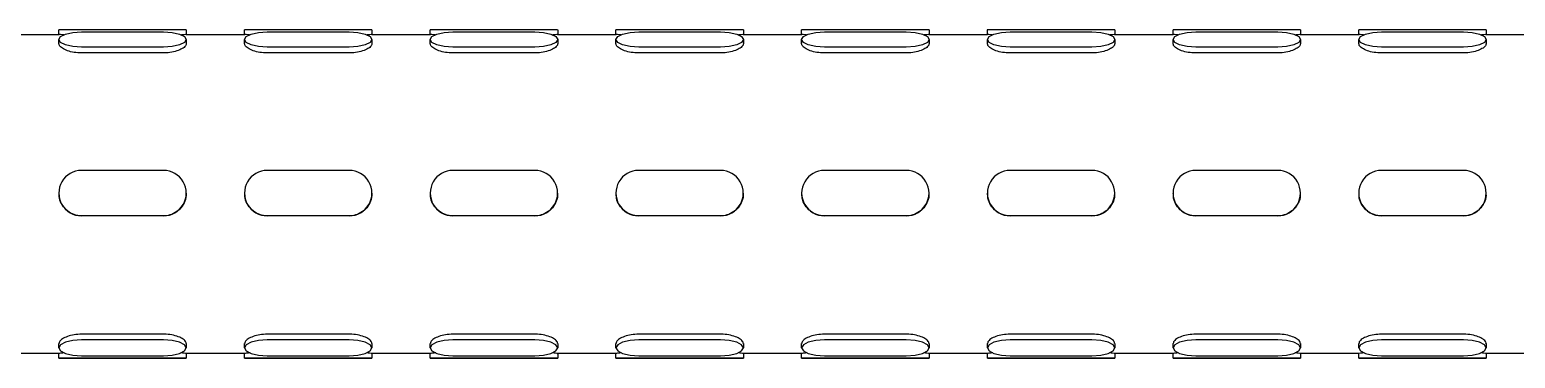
# Model space of a CAD drawing. Extents: x 0 to 951, y -2 to 427.
# Drawn here: x 147.75 to 168.15, y 245.29 to 249.79 of the extents above; entities that cross this region are included whole.
import ezdxf

# ---------------------------------------------------------------- set-up
doc = ezdxf.new("R2010")
doc.units = 0
doc.header["$LTSCALE"] = 23.1
doc.header["$MEASUREMENT"] = 0
doc.layers.get('0').update_dxf_attribs({"linetype": 'CONTINUOUS'})

msp = doc.modelspace()

# ---------------------------------------------------------------- linework, layer by layer
at = {"color": 7, "linetype": 'Continuous', "lineweight": 25}
for p, q in [((147.347, 249.73), (148.154, 249.73)), ((148.15, 249.729), (148.15, 249.793)), ((149.587, 249.794), (148.462, 249.794)), ((148.462, 249.766), (149.587, 249.766)), ((149.897, 249.73), (150.704, 249.73)), ((149.9, 249.793), (149.9, 249.729)), ((150.7, 249.729), (150.7, 249.793)), ((152.137, 249.794), (151.012, 249.794)), ((151.012, 249.766), (152.137, 249.766)), ((152.447, 249.73), (153.254, 249.73)), ((152.45, 249.793), (152.45, 249.729)), ((153.25, 249.729), (153.25, 249.793)), ((154.687, 249.794), (153.562, 249.794)), ((153.562, 249.766), (154.687, 249.766)), ((154.997, 249.73), (155.804, 249.73)), ((155, 249.793), (155, 249.729)), ((155.8, 249.729), (155.8, 249.793)), ((157.237, 249.794), (156.112, 249.794)), ((156.112, 249.766), (157.237, 249.766)), ((157.547, 249.73), (158.354, 249.73)), ((157.55, 249.793), (157.55, 249.729)), ((158.35, 249.729), (158.35, 249.793)), ((159.787, 249.794), (158.662, 249.794)), ((158.662, 249.766), (159.787, 249.766)), ((160.097, 249.73), (160.904, 249.73)), ((160.1, 249.793), (160.1, 249.729)), ((160.9, 249.729), (160.9, 249.793)), ((162.337, 249.794), (161.212, 249.794)), ((161.212, 249.766), (162.337, 249.766)), ((162.647, 249.73), (163.454, 249.73)), ((162.65, 249.793), (162.65, 249.729)), ((163.45, 249.729), (163.45, 249.793)), ((164.887, 249.794), (163.762, 249.794)), ((163.762, 249.766), (164.887, 249.766)), ((165.197, 249.73), (166.004, 249.73)), ((165.2, 249.793), (165.2, 249.729)), ((166, 249.729), (166, 249.793)), ((167.437, 249.794), (166.312, 249.794)), ((166.312, 249.766), (167.437, 249.766)), ((167.747, 249.73), (168.554, 249.73)), ((167.75, 249.793), (167.75, 249.729)), ((148.15, 249.602), (148.15, 249.661)), ((149.587, 249.556), (148.462, 249.556)), ((149.9, 249.661), (149.9, 249.602)), ((150.7, 249.602), (150.7, 249.661)), ((152.137, 249.556), (151.012, 249.556)), ((152.45, 249.661), (152.45, 249.602)), ((153.25, 249.602), (153.25, 249.661)), ((154.687, 249.556), (153.562, 249.556)), ((155, 249.661), (155, 249.602)), ((155.8, 249.602), (155.8, 249.661)), ((157.237, 249.556), (156.112, 249.556)), ((157.55, 249.661), (157.55, 249.602)), ((158.35, 249.602), (158.35, 249.661)), ((159.787, 249.556), (158.662, 249.556)), ((160.1, 249.661), (160.1, 249.602)), ((160.9, 249.602), (160.9, 249.661)), ((162.337, 249.556), (161.212, 249.556)), ((162.65, 249.661), (162.65, 249.602)), ((163.45, 249.602), (163.45, 249.661)), ((164.887, 249.556), (163.762, 249.556)), ((165.2, 249.661), (165.2, 249.602)), ((166, 249.602), (166, 249.661)), ((167.437, 249.556), (166.312, 249.556)), ((167.75, 249.661), (167.75, 249.602)), ((149.587, 249.476), (148.462, 249.476)), ((152.137, 249.476), (151.012, 249.476)), ((154.687, 249.476), (153.562, 249.476)), ((157.237, 249.476), (156.112, 249.476)), ((159.787, 249.476), (158.662, 249.476)), ((162.337, 249.476), (161.212, 249.476)), ((164.887, 249.476), (163.762, 249.476)), ((167.437, 249.476), (166.312, 249.476)), ((148.462, 247.868), (149.587, 247.868)), ((151.012, 247.868), (152.137, 247.868)), ((153.562, 247.868), (154.687, 247.868)), ((156.112, 247.868), (157.237, 247.868)), ((158.662, 247.868), (159.787, 247.868)), ((161.212, 247.868), (162.337, 247.868)), ((163.762, 247.868), (164.887, 247.868)), ((166.312, 247.868), (167.437, 247.868)), ((148.15, 247.555), (148.15, 247.555)), ((149.9, 247.555), (149.9, 247.555)), ((150.7, 247.555), (150.7, 247.555)), ((152.45, 247.555), (152.45, 247.555)), ((153.25, 247.555), (153.25, 247.555)), ((155, 247.555), (155, 247.555)), ((155.8, 247.555), (155.8, 247.555)), ((157.55, 247.555), (157.55, 247.555)), ((158.35, 247.555), (158.35, 247.555)), ((160.1, 247.555), (160.1, 247.555)), ((160.9, 247.555), (160.9, 247.555)), ((162.65, 247.555), (162.65, 247.555)), ((163.45, 247.555), (163.45, 247.555)), ((165.2, 247.555), (165.2, 247.555)), ((166, 247.555), (166, 247.555)), ((167.75, 247.555), (167.75, 247.555)), ((149.587, 247.243), (148.462, 247.243)), ((149.587, 247.242), (148.462, 247.242)), ((152.137, 247.243), (151.012, 247.243)), ((152.137, 247.242), (151.012, 247.242)), ((154.687, 247.243), (153.562, 247.243)), ((154.687, 247.242), (153.562, 247.242)), ((157.237, 247.243), (156.112, 247.243)), ((157.237, 247.242), (156.112, 247.242)), ((159.787, 247.243), (158.662, 247.243)), ((159.787, 247.242), (158.662, 247.242)), ((162.337, 247.243), (161.212, 247.243)), ((162.337, 247.242), (161.212, 247.242)), ((164.887, 247.243), (163.762, 247.243)), ((164.887, 247.242), (163.762, 247.242)), ((167.437, 247.243), (166.312, 247.243)), ((167.437, 247.242), (166.312, 247.242)), ((149.587, 245.621), (148.462, 245.621)), ((152.137, 245.621), (151.012, 245.621)), ((154.687, 245.621), (153.562, 245.621)), ((157.237, 245.621), (156.112, 245.621)), ((159.787, 245.621), (158.662, 245.621)), ((162.337, 245.621), (161.212, 245.621)), ((164.887, 245.621), (163.762, 245.621)), ((167.437, 245.621), (166.312, 245.621)), ((148.15, 245.433), (148.15, 245.492)), ((149.587, 245.541), (148.462, 245.541)), ((149.9, 245.492), (149.9, 245.433)), ((150.7, 245.433), (150.7, 245.492)), ((152.137, 245.541), (151.012, 245.541)), ((152.45, 245.492), (152.45, 245.433)), ((153.25, 245.433), (153.25, 245.492)), ((154.687, 245.541), (153.562, 245.541)), ((155, 245.492), (155, 245.433)), ((155.8, 245.433), (155.8, 245.492)), ((157.237, 245.541), (156.112, 245.541)), ((157.55, 245.492), (157.55, 245.433)), ((158.35, 245.433), (158.35, 245.492)), ((159.787, 245.541), (158.662, 245.541)), ((160.1, 245.492), (160.1, 245.433)), ((160.9, 245.433), (160.9, 245.492)), ((162.337, 245.541), (161.212, 245.541)), ((162.65, 245.492), (162.65, 245.433)), ((163.45, 245.433), (163.45, 245.492)), ((164.887, 245.541), (163.762, 245.541)), ((165.2, 245.492), (165.2, 245.433)), ((166, 245.433), (166, 245.492)), ((167.437, 245.541), (166.312, 245.541)), ((167.75, 245.492), (167.75, 245.433)), ((148.153, 245.355), (147.345, 245.355)), ((148.15, 245.293), (148.15, 245.356)), ((148.462, 245.324), (149.587, 245.324)), ((149.587, 245.294), (148.462, 245.294)), ((148.462, 245.291), (149.587, 245.291)), ((150.703, 245.355), (149.895, 245.355)), ((149.9, 245.356), (149.9, 245.293)), ((150.7, 245.293), (150.7, 245.356)), ((151.012, 245.324), (152.137, 245.324)), ((152.137, 245.294), (151.012, 245.294)), ((151.012, 245.291), (152.137, 245.291)), ((153.253, 245.355), (152.445, 245.355)), ((152.45, 245.356), (152.45, 245.293)), ((153.25, 245.293), (153.25, 245.356)), ((153.562, 245.324), (154.687, 245.324)), ((154.687, 245.294), (153.562, 245.294)), ((153.562, 245.291), (154.687, 245.291)), ((155.803, 245.355), (154.995, 245.355)), ((155, 245.356), (155, 245.293)), ((155.8, 245.293), (155.8, 245.356)), ((156.112, 245.324), (157.237, 245.324)), ((157.237, 245.294), (156.112, 245.294)), ((156.112, 245.291), (157.237, 245.291)), ((158.353, 245.355), (157.545, 245.355)), ((157.55, 245.356), (157.55, 245.293)), ((158.35, 245.293), (158.35, 245.356)), ((158.662, 245.324), (159.787, 245.324)), ((159.787, 245.294), (158.662, 245.294)), ((158.662, 245.291), (159.787, 245.291)), ((160.903, 245.355), (160.095, 245.355)), ((160.1, 245.356), (160.1, 245.293)), ((160.9, 245.293), (160.9, 245.356)), ((161.212, 245.324), (162.337, 245.324)), ((162.337, 245.294), (161.212, 245.294)), ((161.212, 245.291), (162.337, 245.291)), ((163.453, 245.355), (162.645, 245.355)), ((162.65, 245.356), (162.65, 245.293)), ((163.45, 245.293), (163.45, 245.356)), ((163.762, 245.324), (164.887, 245.324)), ((164.887, 245.294), (163.762, 245.294)), ((163.762, 245.291), (164.887, 245.291)), ((166.003, 245.355), (165.195, 245.355)), ((165.2, 245.356), (165.2, 245.293)), ((166, 245.293), (166, 245.356)), ((166.312, 245.324), (167.437, 245.324)), ((167.437, 245.294), (166.312, 245.294)), ((166.312, 245.291), (167.437, 245.291)), ((168.553, 245.355), (167.745, 245.355)), ((167.75, 245.356), (167.75, 245.293))]:
    msp.add_line(p, q, dxfattribs=at)
at = {"color": 7, "linetype": 'Continuous', "lineweight": 25, "flags": 128}
for points in [[(148.462, 249.556), (148.343, 249.564), (148.241, 249.587), (148.174, 249.621), (148.15, 249.661), (148.174, 249.702), (148.241, 249.736), (148.343, 249.758), (148.462, 249.766)], [(149.587, 249.766), (149.707, 249.758), (149.808, 249.736), (149.876, 249.702), (149.9, 249.661), (149.876, 249.621), (149.808, 249.587), (149.707, 249.564), (149.587, 249.556)], [(151.012, 249.556), (150.893, 249.564), (150.791, 249.587), (150.724, 249.621), (150.7, 249.661), (150.724, 249.702), (150.791, 249.736), (150.893, 249.758), (151.012, 249.766)], [(152.137, 249.766), (152.257, 249.758), (152.358, 249.736), (152.426, 249.702), (152.45, 249.661), (152.426, 249.621), (152.358, 249.587), (152.257, 249.564), (152.137, 249.556)], [(153.562, 249.556), (153.443, 249.564), (153.341, 249.587), (153.274, 249.621), (153.25, 249.661), (153.274, 249.702), (153.341, 249.736), (153.443, 249.758), (153.562, 249.766)], [(154.687, 249.766), (154.807, 249.758), (154.908, 249.736), (154.976, 249.702), (155, 249.661), (154.976, 249.621), (154.908, 249.587), (154.807, 249.564), (154.687, 249.556)], [(156.112, 249.556), (155.993, 249.564), (155.891, 249.587), (155.824, 249.621), (155.8, 249.661), (155.824, 249.702), (155.891, 249.736), (155.993, 249.758), (156.112, 249.766)], [(157.237, 249.766), (157.357, 249.758), (157.458, 249.736), (157.526, 249.702), (157.55, 249.661), (157.526, 249.621), (157.458, 249.587), (157.357, 249.564), (157.237, 249.556)], [(158.662, 249.556), (158.543, 249.564), (158.441, 249.587), (158.374, 249.621), (158.35, 249.661), (158.374, 249.702), (158.441, 249.736), (158.543, 249.758), (158.662, 249.766)], [(159.787, 249.766), (159.907, 249.758), (160.008, 249.736), (160.076, 249.702), (160.1, 249.661), (160.076, 249.621), (160.008, 249.587), (159.907, 249.564), (159.787, 249.556)], [(161.212, 249.556), (161.093, 249.564), (160.991, 249.587), (160.924, 249.621), (160.9, 249.661), (160.924, 249.702), (160.991, 249.736), (161.093, 249.758), (161.212, 249.766)], [(162.337, 249.766), (162.457, 249.758), (162.558, 249.736), (162.626, 249.702), (162.65, 249.661), (162.626, 249.621), (162.558, 249.587), (162.457, 249.564), (162.337, 249.556)], [(163.762, 249.556), (163.643, 249.564), (163.541, 249.587), (163.474, 249.621), (163.45, 249.661), (163.474, 249.702), (163.541, 249.736), (163.643, 249.758), (163.762, 249.766)], [(164.887, 249.766), (165.007, 249.758), (165.108, 249.736), (165.176, 249.702), (165.2, 249.661), (165.176, 249.621), (165.108, 249.587), (165.007, 249.564), (164.887, 249.556)], [(166.312, 249.556), (166.193, 249.564), (166.091, 249.587), (166.024, 249.621), (166, 249.661), (166.024, 249.702), (166.091, 249.736), (166.193, 249.758), (166.312, 249.766)], [(167.437, 249.766), (167.557, 249.758), (167.658, 249.736), (167.726, 249.702), (167.75, 249.661), (167.726, 249.621), (167.658, 249.587), (167.557, 249.564), (167.437, 249.556)], [(148.462, 245.541), (148.343, 245.533), (148.241, 245.509), (148.174, 245.474), (148.15, 245.433), (148.174, 245.391), (148.241, 245.356), (148.343, 245.332), (148.462, 245.324)], [(149.587, 245.324), (149.707, 245.332), (149.808, 245.356), (149.876, 245.391), (149.9, 245.433), (149.876, 245.474), (149.808, 245.509), (149.707, 245.533), (149.587, 245.541)], [(151.012, 245.541), (150.893, 245.533), (150.791, 245.509), (150.724, 245.474), (150.7, 245.433), (150.724, 245.391), (150.791, 245.356), (150.893, 245.332), (151.012, 245.324)], [(152.137, 245.324), (152.257, 245.332), (152.358, 245.356), (152.426, 245.391), (152.45, 245.433), (152.426, 245.474), (152.358, 245.509), (152.257, 245.533), (152.137, 245.541)], [(153.562, 245.541), (153.443, 245.533), (153.341, 245.509), (153.274, 245.474), (153.25, 245.433), (153.274, 245.391), (153.341, 245.356), (153.443, 245.332), (153.562, 245.324)], [(154.687, 245.324), (154.807, 245.332), (154.908, 245.356), (154.976, 245.391), (155, 245.433), (154.976, 245.474), (154.908, 245.509), (154.807, 245.533), (154.687, 245.541)], [(156.112, 245.541), (155.993, 245.533), (155.891, 245.509), (155.824, 245.474), (155.8, 245.433), (155.824, 245.391), (155.891, 245.356), (155.993, 245.332), (156.112, 245.324)], [(157.237, 245.324), (157.357, 245.332), (157.458, 245.356), (157.526, 245.391), (157.55, 245.433), (157.526, 245.474), (157.458, 245.509), (157.357, 245.533), (157.237, 245.541)], [(158.662, 245.541), (158.543, 245.533), (158.441, 245.509), (158.374, 245.474), (158.35, 245.433), (158.374, 245.391), (158.441, 245.356), (158.543, 245.332), (158.662, 245.324)], [(159.787, 245.324), (159.907, 245.332), (160.008, 245.356), (160.076, 245.391), (160.1, 245.433), (160.076, 245.474), (160.008, 245.509), (159.907, 245.533), (159.787, 245.541)], [(161.212, 245.541), (161.093, 245.533), (160.991, 245.509), (160.924, 245.474), (160.9, 245.433), (160.924, 245.391), (160.991, 245.356), (161.093, 245.332), (161.212, 245.324)], [(162.337, 245.324), (162.457, 245.332), (162.558, 245.356), (162.626, 245.391), (162.65, 245.433), (162.626, 245.474), (162.558, 245.509), (162.457, 245.533), (162.337, 245.541)], [(163.762, 245.541), (163.643, 245.533), (163.541, 245.509), (163.474, 245.474), (163.45, 245.433), (163.474, 245.391), (163.541, 245.356), (163.643, 245.332), (163.762, 245.324)], [(164.887, 245.324), (165.007, 245.332), (165.108, 245.356), (165.176, 245.391), (165.2, 245.433), (165.176, 245.474), (165.108, 245.509), (165.007, 245.533), (164.887, 245.541)], [(166.312, 245.541), (166.193, 245.533), (166.091, 245.509), (166.024, 245.474), (166, 245.433), (166.024, 245.391), (166.091, 245.356), (166.193, 245.332), (166.312, 245.324)], [(167.437, 245.324), (167.557, 245.332), (167.658, 245.356), (167.726, 245.391), (167.75, 245.433), (167.726, 245.474), (167.658, 245.509), (167.557, 245.533), (167.437, 245.541)], [(148.462, 245.294), (148.343, 245.294), (148.241, 245.294), (148.174, 245.293), (148.15, 245.293), (148.174, 245.292), (148.241, 245.291), (148.343, 245.291), (148.462, 245.291)], [(149.587, 245.291), (149.707, 245.291), (149.808, 245.291), (149.876, 245.292), (149.9, 245.293), (149.876, 245.293), (149.808, 245.294), (149.707, 245.294), (149.587, 245.294)], [(151.012, 245.294), (150.893, 245.294), (150.791, 245.294), (150.724, 245.293), (150.7, 245.293), (150.724, 245.292), (150.791, 245.291), (150.893, 245.291), (151.012, 245.291)], [(152.137, 245.291), (152.257, 245.291), (152.358, 245.291), (152.426, 245.292), (152.45, 245.293), (152.426, 245.293), (152.358, 245.294), (152.257, 245.294), (152.137, 245.294)], [(153.562, 245.294), (153.443, 245.294), (153.341, 245.294), (153.274, 245.293), (153.25, 245.293), (153.274, 245.292), (153.341, 245.291), (153.443, 245.291), (153.562, 245.291)], [(154.687, 245.291), (154.807, 245.291), (154.908, 245.291), (154.976, 245.292), (155, 245.293), (154.976, 245.293), (154.908, 245.294), (154.807, 245.294), (154.687, 245.294)], [(156.112, 245.294), (155.993, 245.294), (155.891, 245.294), (155.824, 245.293), (155.8, 245.293), (155.824, 245.292), (155.891, 245.291), (155.993, 245.291), (156.112, 245.291)], [(157.237, 245.291), (157.357, 245.291), (157.458, 245.291), (157.526, 245.292), (157.55, 245.293), (157.526, 245.293), (157.458, 245.294), (157.357, 245.294), (157.237, 245.294)], [(158.662, 245.294), (158.543, 245.294), (158.441, 245.294), (158.374, 245.293), (158.35, 245.293), (158.374, 245.292), (158.441, 245.291), (158.543, 245.291), (158.662, 245.291)], [(159.787, 245.291), (159.907, 245.291), (160.008, 245.291), (160.076, 245.292), (160.1, 245.293), (160.076, 245.293), (160.008, 245.294), (159.907, 245.294), (159.787, 245.294)], [(161.212, 245.294), (161.093, 245.294), (160.991, 245.294), (160.924, 245.293), (160.9, 245.293), (160.924, 245.292), (160.991, 245.291), (161.093, 245.291), (161.212, 245.291)], [(162.337, 245.291), (162.457, 245.291), (162.558, 245.291), (162.626, 245.292), (162.65, 245.293), (162.626, 245.293), (162.558, 245.294), (162.457, 245.294), (162.337, 245.294)], [(163.762, 245.294), (163.643, 245.294), (163.541, 245.294), (163.474, 245.293), (163.45, 245.293), (163.474, 245.292), (163.541, 245.291), (163.643, 245.291), (163.762, 245.291)], [(164.887, 245.291), (165.007, 245.291), (165.108, 245.291), (165.176, 245.292), (165.2, 245.293), (165.176, 245.293), (165.108, 245.294), (165.007, 245.294), (164.887, 245.294)], [(166.312, 245.294), (166.193, 245.294), (166.091, 245.294), (166.024, 245.293), (166, 245.293), (166.024, 245.292), (166.091, 245.291), (166.193, 245.291), (166.312, 245.291)], [(167.437, 245.291), (167.557, 245.291), (167.658, 245.291), (167.726, 245.292), (167.75, 245.293), (167.726, 245.293), (167.658, 245.294), (167.557, 245.294), (167.437, 245.294)]]:
    msp.add_lwpolyline(points, dxfattribs=at)
at = {"color": 7, "linetype": 'Continuous', "lineweight": 25}
for centre, radius, start, end in [((148.384, 236.168), 13.627, 89.6715, 90.9855), ((149.665, 236.168), 13.627, 89.0145, 90.3285), ((150.934, 236.168), 13.627, 89.6715, 90.9855), ((152.215, 236.168), 13.627, 89.0145, 90.3285), ((153.484, 236.168), 13.627, 89.6715, 90.9855), ((154.765, 236.168), 13.627, 89.0145, 90.3285), ((156.034, 236.168), 13.627, 89.6715, 90.9855), ((157.315, 236.167), 13.627, 89.0145, 90.3285), ((158.584, 236.167), 13.627, 89.6715, 90.9855), ((159.865, 236.167), 13.627, 89.0145, 90.3285), ((161.134, 236.167), 13.627, 89.6715, 90.9855), ((162.415, 236.168), 13.627, 89.0145, 90.3285), ((163.684, 236.167), 13.627, 89.6715, 90.9855), ((164.965, 236.168), 13.627, 89.0145, 90.3285), ((166.234, 236.168), 13.627, 89.6715, 90.9855), ((167.515, 236.168), 13.627, 89.0145, 90.3285), ((148.462, 247.555), 0.312, 89.9992, 270.0008), ((149.587, 247.555), 0.312, 269.9992, 90.0008), ((151.012, 247.555), 0.312, 89.9992, 270.0008), ((152.137, 247.555), 0.312, 269.9992, 90.0008), ((153.562, 247.555), 0.312, 89.9992, 270.0008), ((154.687, 247.555), 0.312, 269.9992, 90.0008), ((156.112, 247.555), 0.312, 89.9992, 270.0008), ((157.237, 247.555), 0.312, 269.9994, 90.0006), ((158.662, 247.555), 0.312, 89.9991, 270.0009), ((159.787, 247.555), 0.312, 269.9991, 90.0009), ((161.212, 247.555), 0.312, 89.9994, 270.0006), ((162.337, 247.555), 0.312, 269.9992, 90.0008), ((163.762, 247.555), 0.312, 89.9992, 270.0008), ((164.887, 247.555), 0.312, 269.9992, 90.0008), ((166.312, 247.555), 0.312, 89.9992, 270.0008), ((167.437, 247.555), 0.312, 269.9993, 90.0007)]:
    msp.add_arc(centre, radius, start, end, dxfattribs=at)
for points, knots in [([(148.217, 249.723), (148.21, 249.723), (148.18, 249.726), (148.155, 249.73), (148.155, 249.73), (148.154, 249.729)], [0, 0, 0, 0, 0.1446506, 0.6983764, 1, 1, 1, 1]), ([(149.897, 249.73), (149.897, 249.73), (149.901, 249.731), (149.88, 249.728), (149.846, 249.724), (149.834, 249.723)], [0, 0, 0, 0, 0.1177628, 0.6704841, 1, 1, 1, 1]), ([(150.767, 249.723), (150.76, 249.723), (150.73, 249.726), (150.705, 249.73), (150.705, 249.73), (150.704, 249.729)], [0, 0, 0, 0, 0.1446506, 0.6983764, 1, 1, 1, 1]), ([(152.447, 249.73), (152.447, 249.73), (152.451, 249.731), (152.43, 249.728), (152.396, 249.724), (152.384, 249.723)], [0, 0, 0, 0, 0.1177628, 0.6704841, 1, 1, 1, 1]), ([(153.317, 249.723), (153.31, 249.723), (153.28, 249.726), (153.255, 249.73), (153.255, 249.73), (153.254, 249.729)], [0, 0, 0, 0, 0.1446506, 0.6983764, 1, 1, 1, 1]), ([(154.997, 249.73), (154.997, 249.73), (155.001, 249.731), (154.98, 249.728), (154.946, 249.724), (154.934, 249.723)], [0, 0, 0, 0, 0.1177628, 0.6704841, 1, 1, 1, 1]), ([(155.867, 249.723), (155.86, 249.723), (155.83, 249.726), (155.805, 249.73), (155.805, 249.73), (155.804, 249.729)], [0, 0, 0, 0, 0.144645, 0.698374, 1, 1, 1, 1]), ([(157.547, 249.73), (157.547, 249.73), (157.551, 249.731), (157.53, 249.728), (157.496, 249.724), (157.484, 249.723)], [0, 0, 0, 0, 0.117764, 0.670489, 1, 1, 1, 1]), ([(158.417, 249.723), (158.41, 249.723), (158.38, 249.726), (158.355, 249.73), (158.355, 249.73), (158.354, 249.729)], [0, 0, 0, 0, 0.144645, 0.698374, 1, 1, 1, 1]), ([(160.097, 249.73), (160.097, 249.73), (160.101, 249.731), (160.08, 249.728), (160.046, 249.724), (160.034, 249.723)], [0, 0, 0, 0, 0.117764, 0.670489, 1, 1, 1, 1]), ([(160.967, 249.723), (160.96, 249.723), (160.93, 249.726), (160.905, 249.73), (160.905, 249.73), (160.904, 249.729)], [0, 0, 0, 0, 0.1446446, 0.6983759, 1, 1, 1, 1]), ([(162.647, 249.73), (162.647, 249.73), (162.651, 249.731), (162.63, 249.728), (162.596, 249.724), (162.584, 249.723)], [0, 0, 0, 0, 0.117764, 0.670488, 1, 1, 1, 1]), ([(163.517, 249.723), (163.51, 249.723), (163.48, 249.726), (163.455, 249.73), (163.455, 249.73), (163.454, 249.729)], [0, 0, 0, 0, 0.1446476, 0.6983762, 1, 1, 1, 1]), ([(165.197, 249.73), (165.197, 249.73), (165.201, 249.731), (165.18, 249.728), (165.146, 249.724), (165.134, 249.723)], [0, 0, 0, 0, 0.1177633, 0.6704865, 1, 1, 1, 1]), ([(166.067, 249.723), (166.06, 249.723), (166.03, 249.726), (166.005, 249.73), (166.005, 249.73), (166.004, 249.729)], [0, 0, 0, 0, 0.1446506, 0.6983764, 1, 1, 1, 1]), ([(167.747, 249.73), (167.747, 249.73), (167.751, 249.731), (167.73, 249.728), (167.696, 249.724), (167.684, 249.723)], [0, 0, 0, 0, 0.1177633, 0.6704865, 1, 1, 1, 1]), ([(148.462, 249.476), (148.427, 249.478), (148.358, 249.481), (148.264, 249.506), (148.194, 249.539), (148.154, 249.574), (148.154, 249.594), (148.154, 249.602)], [0, 0, 0, 0, 0.213246, 0.426444, 0.641012, 0.856495, 1, 1, 1, 1]), ([(149.896, 249.602), (149.897, 249.598), (149.901, 249.583), (149.873, 249.553), (149.814, 249.517), (149.727, 249.489), (149.646, 249.477), (149.599, 249.476), (149.587, 249.476)], [0, 0, 0, 0, 0.070496, 0.282949, 0.496153, 0.711255, 0.926475, 1, 1, 1, 1]), ([(151.012, 249.476), (150.977, 249.478), (150.908, 249.481), (150.814, 249.506), (150.744, 249.539), (150.704, 249.574), (150.704, 249.594), (150.704, 249.602)], [0, 0, 0, 0, 0.213246, 0.426444, 0.641012, 0.856495, 1, 1, 1, 1]), ([(152.446, 249.602), (152.447, 249.598), (152.451, 249.583), (152.423, 249.553), (152.364, 249.517), (152.277, 249.489), (152.196, 249.477), (152.149, 249.476), (152.137, 249.476)], [0, 0, 0, 0, 0.070496, 0.282949, 0.496153, 0.711255, 0.926475, 1, 1, 1, 1]), ([(153.562, 249.476), (153.527, 249.478), (153.458, 249.481), (153.364, 249.506), (153.294, 249.539), (153.254, 249.574), (153.254, 249.594), (153.254, 249.602)], [0, 0, 0, 0, 0.21325, 0.426444, 0.641012, 0.856495, 1, 1, 1, 1]), ([(154.996, 249.602), (154.997, 249.598), (155.001, 249.583), (154.973, 249.553), (154.914, 249.517), (154.827, 249.489), (154.746, 249.477), (154.699, 249.476), (154.687, 249.476)], [0, 0, 0, 0, 0.070496, 0.282949, 0.496156, 0.711255, 0.926475, 1, 1, 1, 1]), ([(156.112, 249.476), (156.077, 249.478), (156.008, 249.481), (155.914, 249.506), (155.844, 249.539), (155.804, 249.574), (155.804, 249.594), (155.804, 249.602)], [0, 0, 0, 0, 0.21325, 0.426444, 0.641012, 0.856495, 1, 1, 1, 1]), ([(157.546, 249.602), (157.547, 249.598), (157.551, 249.583), (157.523, 249.553), (157.464, 249.517), (157.377, 249.489), (157.296, 249.477), (157.249, 249.476), (157.237, 249.476)], [0, 0, 0, 0, 0.070496, 0.282951, 0.496155, 0.711255, 0.926479, 1, 1, 1, 1]), ([(158.662, 249.476), (158.627, 249.478), (158.558, 249.481), (158.464, 249.506), (158.394, 249.539), (158.354, 249.574), (158.354, 249.594), (158.354, 249.602)], [0, 0, 0, 0, 0.21325, 0.426444, 0.641012, 0.856495, 1, 1, 1, 1]), ([(160.096, 249.602), (160.097, 249.598), (160.101, 249.583), (160.073, 249.553), (160.014, 249.517), (159.927, 249.489), (159.846, 249.477), (159.799, 249.476), (159.787, 249.476)], [0, 0, 0, 0, 0.070496, 0.28295, 0.496154, 0.711256, 0.926475, 1, 1, 1, 1]), ([(161.212, 249.476), (161.177, 249.478), (161.108, 249.481), (161.014, 249.506), (160.944, 249.539), (160.904, 249.574), (160.904, 249.594), (160.904, 249.602)], [0, 0, 0, 0, 0.213246, 0.426444, 0.64101, 0.856495, 1, 1, 1, 1]), ([(162.646, 249.602), (162.647, 249.598), (162.651, 249.583), (162.623, 249.553), (162.564, 249.517), (162.477, 249.489), (162.396, 249.477), (162.349, 249.476), (162.337, 249.476)], [0, 0, 0, 0, 0.070496, 0.282949, 0.496153, 0.711255, 0.926475, 1, 1, 1, 1]), ([(163.762, 249.476), (163.727, 249.478), (163.658, 249.481), (163.564, 249.506), (163.494, 249.539), (163.454, 249.574), (163.454, 249.594), (163.454, 249.602)], [0, 0, 0, 0, 0.21325, 0.426445, 0.641012, 0.856495, 1, 1, 1, 1]), ([(165.196, 249.602), (165.197, 249.598), (165.201, 249.583), (165.173, 249.553), (165.114, 249.517), (165.027, 249.489), (164.946, 249.477), (164.899, 249.476), (164.887, 249.476)], [0, 0, 0, 0, 0.070496, 0.28295, 0.496155, 0.711255, 0.926475, 1, 1, 1, 1]), ([(166.312, 249.476), (166.277, 249.478), (166.208, 249.481), (166.114, 249.506), (166.044, 249.539), (166.004, 249.574), (166.004, 249.594), (166.004, 249.602)], [0, 0, 0, 0, 0.213248, 0.426444, 0.641012, 0.856495, 1, 1, 1, 1]), ([(167.746, 249.602), (167.747, 249.598), (167.751, 249.583), (167.723, 249.553), (167.664, 249.517), (167.577, 249.489), (167.496, 249.477), (167.449, 249.476), (167.437, 249.476)], [0, 0, 0, 0, 0.070496, 0.28295, 0.496154, 0.711255, 0.926477, 1, 1, 1, 1]), ([(148.462, 247.242), (148.427, 247.246), (148.358, 247.253), (148.264, 247.306), (148.194, 247.385), (148.154, 247.473), (148.154, 247.532), (148.154, 247.555)], [0, 0, 0, 0, 0.213246, 0.426444, 0.641012, 0.856495, 1, 1, 1, 1]), ([(149.896, 247.555), (149.897, 247.543), (149.901, 247.497), (149.873, 247.418), (149.814, 247.331), (149.727, 247.269), (149.646, 247.245), (149.599, 247.243), (149.587, 247.242)], [0, 0, 0, 0, 0.070496, 0.282949, 0.496153, 0.711255, 0.926475, 1, 1, 1, 1]), ([(151.012, 247.242), (150.977, 247.246), (150.908, 247.253), (150.814, 247.306), (150.744, 247.385), (150.704, 247.473), (150.704, 247.532), (150.704, 247.555)], [0, 0, 0, 0, 0.213246, 0.426444, 0.641012, 0.856495, 1, 1, 1, 1]), ([(152.446, 247.555), (152.447, 247.543), (152.451, 247.497), (152.423, 247.418), (152.364, 247.331), (152.277, 247.269), (152.196, 247.245), (152.149, 247.243), (152.137, 247.242)], [0, 0, 0, 0, 0.070496, 0.282949, 0.496153, 0.711255, 0.926475, 1, 1, 1, 1]), ([(153.562, 247.242), (153.527, 247.246), (153.458, 247.253), (153.364, 247.306), (153.294, 247.385), (153.254, 247.473), (153.254, 247.532), (153.254, 247.555)], [0, 0, 0, 0, 0.21325, 0.426444, 0.641012, 0.856495, 1, 1, 1, 1]), ([(154.996, 247.555), (154.997, 247.543), (155.001, 247.497), (154.973, 247.418), (154.914, 247.331), (154.827, 247.269), (154.746, 247.245), (154.699, 247.243), (154.687, 247.242)], [0, 0, 0, 0, 0.070496, 0.282949, 0.496156, 0.711255, 0.926475, 1, 1, 1, 1]), ([(156.112, 247.242), (156.077, 247.246), (156.008, 247.253), (155.914, 247.306), (155.844, 247.385), (155.804, 247.473), (155.804, 247.532), (155.804, 247.555)], [0, 0, 0, 0, 0.21325, 0.426444, 0.641012, 0.856495, 1, 1, 1, 1]), ([(157.546, 247.555), (157.547, 247.543), (157.551, 247.497), (157.523, 247.418), (157.464, 247.331), (157.377, 247.269), (157.296, 247.245), (157.249, 247.243), (157.237, 247.242)], [0, 0, 0, 0, 0.070496, 0.282951, 0.496155, 0.711255, 0.926479, 1, 1, 1, 1]), ([(158.662, 247.242), (158.627, 247.246), (158.558, 247.253), (158.464, 247.306), (158.394, 247.385), (158.354, 247.473), (158.354, 247.532), (158.354, 247.555)], [0, 0, 0, 0, 0.21325, 0.426444, 0.641012, 0.856495, 1, 1, 1, 1]), ([(160.096, 247.555), (160.097, 247.543), (160.101, 247.497), (160.073, 247.418), (160.014, 247.331), (159.927, 247.269), (159.846, 247.245), (159.799, 247.243), (159.787, 247.242)], [0, 0, 0, 0, 0.070496, 0.28295, 0.496154, 0.711256, 0.926475, 1, 1, 1, 1]), ([(161.212, 247.242), (161.177, 247.246), (161.108, 247.253), (161.014, 247.306), (160.944, 247.385), (160.904, 247.473), (160.904, 247.532), (160.904, 247.555)], [0, 0, 0, 0, 0.213246, 0.426444, 0.64101, 0.856495, 1, 1, 1, 1]), ([(162.646, 247.555), (162.647, 247.543), (162.651, 247.497), (162.623, 247.418), (162.564, 247.331), (162.477, 247.269), (162.396, 247.245), (162.349, 247.243), (162.337, 247.242)], [0, 0, 0, 0, 0.070496, 0.282949, 0.496153, 0.711255, 0.926475, 1, 1, 1, 1]), ([(163.762, 247.242), (163.727, 247.246), (163.658, 247.253), (163.564, 247.306), (163.494, 247.385), (163.454, 247.473), (163.454, 247.532), (163.454, 247.555)], [0, 0, 0, 0, 0.21325, 0.426445, 0.641012, 0.856495, 1, 1, 1, 1]), ([(165.196, 247.555), (165.197, 247.543), (165.201, 247.497), (165.173, 247.418), (165.114, 247.331), (165.027, 247.269), (164.946, 247.245), (164.899, 247.243), (164.887, 247.242)], [0, 0, 0, 0, 0.070496, 0.28295, 0.496155, 0.711255, 0.926475, 1, 1, 1, 1]), ([(166.312, 247.242), (166.277, 247.246), (166.208, 247.253), (166.114, 247.306), (166.044, 247.385), (166.004, 247.473), (166.004, 247.532), (166.004, 247.555)], [0, 0, 0, 0, 0.213248, 0.426444, 0.641012, 0.856495, 1, 1, 1, 1]), ([(167.746, 247.555), (167.747, 247.543), (167.751, 247.497), (167.723, 247.418), (167.664, 247.331), (167.577, 247.269), (167.496, 247.245), (167.449, 247.243), (167.437, 247.242)], [0, 0, 0, 0, 0.070496, 0.28295, 0.496154, 0.711255, 0.926477, 1, 1, 1, 1]), ([(148.462, 245.621), (148.427, 245.619), (148.358, 245.616), (148.264, 245.591), (148.194, 245.556), (148.154, 245.52), (148.154, 245.5), (148.154, 245.492)], [0, 0, 0, 0, 0.213246, 0.426444, 0.641012, 0.856495, 1, 1, 1, 1]), ([(149.896, 245.492), (149.897, 245.496), (149.901, 245.511), (149.873, 245.543), (149.814, 245.58), (149.727, 245.608), (149.646, 245.62), (149.599, 245.621), (149.587, 245.621)], [0, 0, 0, 0, 0.070496, 0.282949, 0.496153, 0.711255, 0.926475, 1, 1, 1, 1]), ([(151.012, 245.621), (150.977, 245.619), (150.908, 245.616), (150.814, 245.591), (150.744, 245.556), (150.704, 245.52), (150.704, 245.5), (150.704, 245.492)], [0, 0, 0, 0, 0.213246, 0.426444, 0.641012, 0.856495, 1, 1, 1, 1]), ([(152.446, 245.492), (152.447, 245.496), (152.451, 245.511), (152.423, 245.543), (152.364, 245.58), (152.277, 245.608), (152.196, 245.62), (152.149, 245.621), (152.137, 245.621)], [0, 0, 0, 0, 0.070496, 0.282949, 0.496153, 0.711255, 0.926475, 1, 1, 1, 1]), ([(153.562, 245.621), (153.527, 245.619), (153.458, 245.616), (153.364, 245.591), (153.294, 245.556), (153.254, 245.52), (153.254, 245.5), (153.254, 245.492)], [0, 0, 0, 0, 0.21325, 0.426444, 0.641012, 0.856495, 1, 1, 1, 1]), ([(154.996, 245.492), (154.997, 245.496), (155.001, 245.511), (154.973, 245.543), (154.914, 245.58), (154.827, 245.608), (154.746, 245.62), (154.699, 245.621), (154.687, 245.621)], [0, 0, 0, 0, 0.070496, 0.282949, 0.496156, 0.711255, 0.926475, 1, 1, 1, 1]), ([(156.112, 245.621), (156.077, 245.619), (156.008, 245.616), (155.914, 245.591), (155.844, 245.556), (155.804, 245.52), (155.804, 245.5), (155.804, 245.492)], [0, 0, 0, 0, 0.21325, 0.426444, 0.641012, 0.856495, 1, 1, 1, 1]), ([(157.546, 245.492), (157.547, 245.496), (157.551, 245.511), (157.523, 245.543), (157.464, 245.58), (157.377, 245.608), (157.296, 245.62), (157.249, 245.621), (157.237, 245.621)], [0, 0, 0, 0, 0.070496, 0.28295, 0.496155, 0.711255, 0.926479, 1, 1, 1, 1]), ([(158.662, 245.621), (158.627, 245.619), (158.558, 245.616), (158.464, 245.591), (158.394, 245.556), (158.354, 245.52), (158.354, 245.5), (158.354, 245.492)], [0, 0, 0, 0, 0.21325, 0.426444, 0.641012, 0.856495, 1, 1, 1, 1]), ([(160.096, 245.492), (160.097, 245.496), (160.101, 245.511), (160.073, 245.543), (160.014, 245.58), (159.927, 245.608), (159.846, 245.62), (159.799, 245.621), (159.787, 245.621)], [0, 0, 0, 0, 0.070496, 0.28295, 0.496154, 0.711255, 0.926475, 1, 1, 1, 1]), ([(161.212, 245.621), (161.177, 245.619), (161.108, 245.616), (161.014, 245.591), (160.944, 245.556), (160.904, 245.52), (160.904, 245.5), (160.904, 245.492)], [0, 0, 0, 0, 0.213246, 0.426444, 0.64101, 0.856495, 1, 1, 1, 1]), ([(162.646, 245.492), (162.647, 245.496), (162.651, 245.511), (162.623, 245.543), (162.564, 245.58), (162.477, 245.608), (162.396, 245.62), (162.349, 245.621), (162.337, 245.621)], [0, 0, 0, 0, 0.070496, 0.282949, 0.496153, 0.711255, 0.926475, 1, 1, 1, 1]), ([(163.762, 245.621), (163.727, 245.619), (163.658, 245.616), (163.564, 245.591), (163.494, 245.556), (163.454, 245.52), (163.454, 245.5), (163.454, 245.492)], [0, 0, 0, 0, 0.21325, 0.426445, 0.641012, 0.856495, 1, 1, 1, 1]), ([(165.196, 245.492), (165.197, 245.496), (165.201, 245.511), (165.173, 245.543), (165.114, 245.58), (165.027, 245.608), (164.946, 245.62), (164.899, 245.621), (164.887, 245.621)], [0, 0, 0, 0, 0.070496, 0.282949, 0.496155, 0.711255, 0.926475, 1, 1, 1, 1]), ([(166.312, 245.621), (166.277, 245.619), (166.208, 245.616), (166.114, 245.591), (166.044, 245.556), (166.004, 245.52), (166.004, 245.5), (166.004, 245.492)], [0, 0, 0, 0, 0.213248, 0.426444, 0.641012, 0.856495, 1, 1, 1, 1]), ([(167.746, 245.492), (167.747, 245.496), (167.751, 245.511), (167.723, 245.543), (167.664, 245.58), (167.577, 245.608), (167.496, 245.62), (167.449, 245.621), (167.437, 245.621)], [0, 0, 0, 0, 0.070496, 0.28295, 0.496154, 0.711255, 0.926477, 1, 1, 1, 1]), ([(148.225, 245.365), (148.215, 245.364), (148.182, 245.361), (148.153, 245.356), (148.153, 245.356), (148.153, 245.355)], [0, 0, 0, 0, 0.173989, 0.637244, 1, 1, 1, 1]), ([(149.895, 245.356), (149.897, 245.356), (149.902, 245.355), (149.879, 245.359), (149.842, 245.363), (149.827, 245.365)], [0, 0, 0, 0, 0.209588, 0.670429, 1, 1, 1, 1]), ([(150.775, 245.365), (150.765, 245.364), (150.732, 245.361), (150.703, 245.356), (150.703, 245.356), (150.703, 245.355)], [0, 0, 0, 0, 0.173989, 0.637244, 1, 1, 1, 1]), ([(152.445, 245.356), (152.447, 245.356), (152.452, 245.355), (152.429, 245.359), (152.392, 245.363), (152.377, 245.365)], [0, 0, 0, 0, 0.209588, 0.670429, 1, 1, 1, 1]), ([(153.325, 245.365), (153.315, 245.364), (153.282, 245.361), (153.253, 245.356), (153.253, 245.356), (153.253, 245.355)], [0, 0, 0, 0, 0.173989, 0.637244, 1, 1, 1, 1]), ([(154.995, 245.356), (154.997, 245.356), (155.002, 245.355), (154.979, 245.359), (154.942, 245.363), (154.927, 245.365)], [0, 0, 0, 0, 0.209588, 0.670429, 1, 1, 1, 1]), ([(155.875, 245.365), (155.865, 245.364), (155.832, 245.361), (155.803, 245.356), (155.803, 245.356), (155.803, 245.355)], [0, 0, 0, 0, 0.173985, 0.637242, 1, 1, 1, 1]), ([(157.545, 245.356), (157.547, 245.356), (157.552, 245.355), (157.529, 245.359), (157.492, 245.363), (157.477, 245.365)], [0, 0, 0, 0, 0.209588, 0.67043, 1, 1, 1, 1]), ([(158.425, 245.365), (158.415, 245.364), (158.382, 245.361), (158.353, 245.356), (158.353, 245.356), (158.353, 245.355)], [0, 0, 0, 0, 0.173985, 0.637242, 1, 1, 1, 1]), ([(160.095, 245.356), (160.097, 245.356), (160.102, 245.355), (160.079, 245.359), (160.042, 245.363), (160.027, 245.365)], [0, 0, 0, 0, 0.209588, 0.67043, 1, 1, 1, 1]), ([(160.975, 245.365), (160.965, 245.364), (160.932, 245.361), (160.903, 245.356), (160.903, 245.356), (160.903, 245.355)], [0, 0, 0, 0, 0.1739844, 0.6372434, 1, 1, 1, 1]), ([(162.645, 245.356), (162.647, 245.356), (162.652, 245.355), (162.629, 245.359), (162.592, 245.363), (162.577, 245.365)], [0, 0, 0, 0, 0.209588, 0.670429, 1, 1, 1, 1]), ([(163.525, 245.365), (163.515, 245.364), (163.482, 245.361), (163.453, 245.356), (163.453, 245.356), (163.453, 245.355)], [0, 0, 0, 0, 0.173987, 0.637244, 1, 1, 1, 1]), ([(165.195, 245.356), (165.197, 245.356), (165.202, 245.355), (165.179, 245.359), (165.142, 245.363), (165.127, 245.365)], [0, 0, 0, 0, 0.209588, 0.670429, 1, 1, 1, 1]), ([(166.075, 245.365), (166.065, 245.364), (166.032, 245.361), (166.003, 245.356), (166.003, 245.356), (166.003, 245.355)], [0, 0, 0, 0, 0.173987, 0.637243, 1, 1, 1, 1]), ([(167.745, 245.356), (167.747, 245.356), (167.752, 245.355), (167.729, 245.359), (167.692, 245.363), (167.677, 245.365)], [0, 0, 0, 0, 0.2095885, 0.6704309, 1, 1, 1, 1])]:
    msp.add_open_spline(points, degree=3, knots=knots, dxfattribs=at)

doc.saveas('drawing.dxf')
